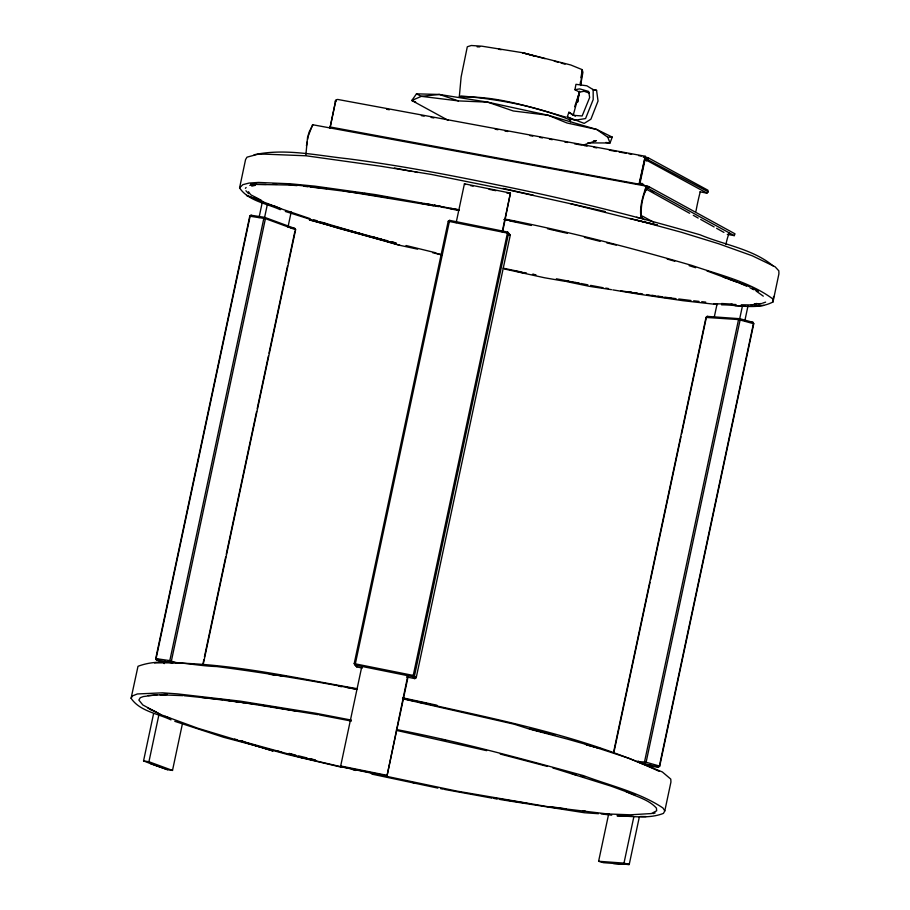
<?xml version="1.0" encoding="UTF-8"?>
<svg xmlns="http://www.w3.org/2000/svg" width="910" height="910" viewBox="0 0 910 910"><rect width="100%" height="100%" fill="white"/><g stroke="black" fill="none" stroke-linecap="round" stroke-linejoin="round"><path stroke-width="1.36" d="M305.874 154.814L307.569 137.205L309.354 131.541L313.006 124.59M329.943 128.344L335.551 101.044L336.017 99.804L337.724 99.452L645.213 156.27L646.316 158.784L648.159 159.91L708.219 191.828L706.933 193.125L699.949 191.839M580.716 85.529L582.173 69.638L570.786 64.985L522.317 52.666L481.959 46.205L471.289 45.5L467.296 46.774L461.131 76.929L459.266 97.245C495.336 95.095 531.167 107.46 565.588 117.083M362.328 668.031L356.8 666.916L354.206 663.629L448.232 221.255L449.608 220.356L507.632 232.061L509.35 233.927L509.236 235.178L510.248 235.28L416.223 677.654L414.823 678.621L406.531 676.949M773.591 296.489L772.988 301.961C757.416 310.173 738.431 304.759 721.584 304.839M578.953 92.661L577.634 102.136L579.545 91.273M580.091 84.528L580.466 81.82M581.035 77.76L582.173 69.638L582.912 72.265L580.751 84.482M312.46 124.693L648.83 186.607L648.671 187.676L647.647 186.118C642.847 195.388 640.458 206.115 641.448 216.58L642.335 216.068L653.573 222.165M306.431 145.827L307.159 141.949M307.637 139.367L308.126 136.784M589.225 93.047L584.095 91.273L579.511 92.126L574.927 89.703L575.962 84.311L586.825 85.79L593.161 89.635L596.562 90.329L598.041 101.033L590.897 119.199L584.197 123.385L567.249 116.912L568.921 112.249L575.37 116.139M647.203 186.63L646.214 186.129L645.019 191.919L647.738 186.971L648.216 188.404L734.268 235.633L734.996 233.825L648.83 186.607M280.303 209.721C266.744 203.521 248.237 200.939 239.58 187.904L245.563 159.58L246.997 157.168L257.61 154.313L264.617 154.143L306.135 155.792L380.88 166.246L431.442 174.458L510.305 190.349L569.387 203.476L644.394 222.211L681.146 232.186L718.638 243.743L752.206 255.767L775.081 266.767L778.835 270.827L778.914 273.853L772.988 301.961L772.817 298.924C749.305 281.599 719.298 274.934 691.941 265.47C630.277 247.588 568.045 231.436 505.027 219.071M203.055 665.176L295.613 229.73L294.863 228.467L264.673 217.353L250.967 215.238L249.749 216.193L155.724 658.578L156.452 659.921L164.323 662.821M182.239 724.587L172.502 770.44L167.463 769.689L150.673 763.695L143.553 760.896L153.585 713.645M164.221 663.629L164.812 660.853M259.031 217.604L262.273 202.316M172.502 770.44L148.933 761.738L158.966 714.498M264.378 218.48L267.324 204.579M287.958 227.17L291.211 211.882M202.668 665.244L203.84 659.693M204.431 656.929L225.657 557.079M226.249 554.304L256.609 411.468M257.2 408.692L268.393 355.992M268.985 353.216L287.56 265.856M288.151 263.081L294.931 231.185M335.813 100.498L329.966 128.003M407.976 677.233L387.012 775.889L341.682 766.766L340.681 765.981L361.941 665.938M456.149 222.711L464.418 183.809L510.43 193.079L502.752 231.242M387.012 775.889L407.908 675.22M502.161 231.993L510.43 193.079M613.488 752.684L706.046 317.237L707.229 316.384L739.739 318.705L753.036 322.356L753.753 323.744L659.727 766.118L658.521 767.05L650.036 766.447M614.091 751.512L650.058 582.332M650.65 579.556L681.01 436.72M681.601 433.945L706.353 317.453L707.229 316.384L709.891 317.112M639.264 817.26L629.219 864.5L623.168 864.147L603.455 862.68L598.609 861.281L608.358 815.428M714.373 316.635L717.034 304.122M598.609 861.281L623.987 863.112L633.735 817.271M739.773 318.454L742.435 305.953M649.899 767.244L650.491 764.457M744.733 321.241L747.986 305.953M633.44 816.338L616.98 815.747C632.2 816.179 648.932 819.102 663.447 813.381L664.801 810.901L670.943 782.02L670.772 779.096L662.321 771.942L628.912 758.269L590.021 745.529L567.453 739.113L529.347 729.058L514.207 724.212L402.823 698.823M640.617 178.326L639.48 183.615L642.756 185.333L641.846 185.321M641.186 175.675L644.883 158.465L645.406 157.896L648.159 159.91M639.81 184.15L645.406 157.896L643.211 157.043M171 719.89C157.703 713.486 139.753 711.267 131.085 698.277L138.001 666.291C162.879 656.895 190.884 665.824 216.716 666.541C263.582 672.558 310.219 680.407 356.64 689.177M700.279 191.794L699.324 195.423A85.392 24.718 -79.6 0 0 695.968 211.234M644.587 219.674L642.085 218.332L642.437 217.001L641.004 217.342C639.298 206.809 643.04 196.082 646.214 186.129M308.479 135.499L312.38 125.284M573.289 114.978L579.511 92.126L574.654 106.72M729.001 233.074L727.329 238.534A53.826 15.584 -79.6 0 0 725.85 244.494M449.608 220.356L355.082 665.051L413.106 676.756L414.823 678.621L415.199 677.563L416.223 677.654L413.242 675.436L354.206 663.629L356.8 666.916L357.175 665.858L355.924 665.494M448.198 120.347L411.798 100.498L416.484 93.844L439.416 94.458L487.68 102.147L548.207 115.263L596.767 129.482L612.248 137.103L610.018 142.984L587.667 142.893M645.213 156.27L639.025 184.173L330.068 126.968M131.085 698.277L132.462 695.911L137.353 693.955L162.662 692.828L177.666 693.92L240.558 701.189L315.668 713.247L351.34 720.094M647.374 159.341L648.409 157.896L707.912 190.213L708.219 191.828M239.58 187.904L242.845 184.662L249.033 183.069L258.451 182.432L290.552 183.809L314.803 186.14L375.523 194.626L459.243 209.857M245.404 188.325L246.109 187.494M459.266 97.245L460.915 95.971C497.975 99.19 535.672 105.878 570.24 119.984L571.844 119.244M582.969 145.213L596.312 140.652L593.491 140.902M762.523 303.178L765.64 302.131M653.073 813.62L655.143 812.926M640.014 183.968L641.971 183.342L645.019 185.845M254.083 154.78C284.784 148.08 316.748 155.451 347.506 158.715C398.159 165.199 448.3 174.743 498.282 185.117C566.259 198.71 633.553 215.59 700.143 234.825C724.292 244.949 752.581 248.885 773.045 265.834M251.763 186.129L255.414 185.321M249.795 185.401L253.481 184.594M157.146 694.739L143.382 696.559L140.276 697.674L138.866 700.086L142.847 704.977L160.763 714.634L197.72 728.205L273.034 751L239.648 740.615L300.653 757.359L342.695 767.119L456.797 791.086L550.231 807.09L607.584 813.961L630.391 814.803L651.378 813.551L656.667 810.776L656.417 808.08C648.398 799.219 635.988 796.682 625.67 791.381M574.927 89.703L579.693 88.884L588.679 91.455L589.657 97.518L582.15 115.979L573.266 115.331L568.921 112.249M249.749 216.193L265.424 218.627L295.613 229.73L294.863 228.467L290.756 227.83M741.24 304.782L751.194 304.952L761.488 303.519L758.815 303.894M751.194 304.952L756.142 304.27M154.507 662.958C222.813 661.297 290.404 677.074 357.402 688.722M754.413 303.815L756.972 303.496M148.205 695.536L167.429 694.387L161.002 694.614M754.458 305.953L763.581 305.464M416.484 93.844L421.33 96.346L458.378 100.896L487.68 102.147L513.24 110.963L548.207 115.263L566.885 122.952L596.767 129.482L607.823 137.262L612.248 137.103M272.784 184.309L275.605 184.275M300.334 185.265L250.796 184.286L256.256 184.264M250.796 184.286L266.209 184.446M477.147 46.831L479.763 46.876M159.989 694.796L182.83 695.649M640.435 816.475L646.032 816.588M734.996 305.692L745.279 305.965M273.91 184.298L276.538 184.389M713.747 303.644L721.687 303.951M605.321 813.745L609.29 813.893M730.912 304.327L736.076 304.554M721.539 303.496L732.311 304.122M613.454 863.556L629.219 864.5L623.987 863.112M288.231 184.457L293.793 184.855M598.484 813.711L584.425 812.732L503.867 800.129M750.215 322.163L753.036 322.356L753.446 323.528L659.409 765.902L658.521 767.05L642.392 763.194M637.455 761.431L646.111 762.239L659.727 766.118M297.65 185.253L308.058 186.311M292.827 185.287L297.035 185.617M303.815 186.004L326.838 188.632M448.232 221.255L507.268 233.051L510.248 235.28L509.35 233.927M184.127 695.718L217.058 699.051M219.822 699.335L222.597 699.631M693.682 300.812L699.039 301.392M701.724 301.688L705.75 302.12M667.803 297.957L671.591 298.378M717.558 304.588L682.796 300.664L639.798 294.305M303.849 186.231L307.773 186.686M310.401 186.982L362.169 193.466L389.435 197.868M601.203 813.949L611.713 815.155M269.542 674.321L285.933 676.221L269.269 674.048M566.236 808.865L549.913 806.613M582.548 810.787L585.289 811.106M605.844 142.46L610.018 142.984L607.823 137.262M670.613 297.979L676.05 298.651M678.758 298.992L690.974 300.493M201.849 697.447L243.584 702.657L317.965 714.657M639.844 293.793L620.734 290.779M527.186 803.337L491.798 797.695M226.613 700.188L256.438 704.442M343.172 190.816L438.916 206.638M352.011 191.623L354.718 192.01M646.714 294.567L649.524 294.976M652.333 295.375L655.143 295.773M657.964 296.182L662.173 296.785M664.994 297.183L669.203 297.786M226.795 700.234L230.992 700.837M233.79 701.246L243.584 702.657M338.588 686.174L341.398 686.595M358.779 192.59L361.532 193M364.284 193.42L367.037 193.83M611.486 289.664L589.43 286.343L566.657 281.599M259.202 704.863L268.882 706.319M602.989 287.696L590.658 285.387M605.73 288.117L608.46 288.538M143.553 760.896L148.933 761.738M628.969 291.757L631.699 292.19M634.429 292.622L637.159 293.054M639.889 293.486L642.619 293.919M650.582 295.272L653.243 295.693M655.905 296.125L658.567 296.546M661.217 296.967L665.21 297.604M321.514 187.995L324.108 188.415M338.622 686.072L341.421 686.527M419.897 702.497L422.513 702.918M425.141 703.339C503.912 720.947 585.562 737.134 659.181 771.339M612.839 289.88L638.433 294.101M381.483 196.48L385.544 197.151M498.578 49.242L501.194 49.686M491.491 798.013L444.728 789.47M494.255 798.491L497.019 798.957M499.772 799.424L502.536 799.901M565.281 281.361L544.589 277.777L504.311 268.962M270.259 706.535L297.138 711.233M424.549 203.476L431.397 204.704M441.555 207.105L444.182 207.571M450.757 208.743L453.396 209.209M386.557 109.246L389.343 109.757M421.364 115.638L424.151 116.15M431.113 117.435L433.899 117.947M495.154 129.209L497.941 129.721M504.902 130.994L507.689 131.506M529.961 135.601L532.748 136.113M539.71 137.399L542.496 137.91M549.458 139.184L552.245 139.696M564.769 142.006L567.556 142.517M574.517 143.791L581.479 145.077M584.265 145.589L587.052 146.1M594.014 147.386L596.789 147.898M609.325 150.195L616.286 151.481M619.073 151.993L626.034 153.267M628.821 153.779L631.597 154.29M638.558 155.576L641.345 156.088M644.132 156.6L648.409 157.896M636.499 217.297L642.085 218.332M727.295 234.348L734.268 235.633M575.393 282.521L577.975 282.999M504.038 219.503L517.676 222.017M319.296 714.896L351.374 721.073M418.338 202.839L433.649 205.706M441.009 206.513L434.138 205.205L458.538 210.551M450.632 208.333L458.879 209.903M556.328 278.801L568.704 281.156M571.446 281.679L579.693 283.249M566.316 280.803L572.811 282.043M394.439 168.02L412.23 171.444M414.971 171.967L417.701 172.49M523.773 272.488L526.481 273.023M533.249 274.331L535.956 274.865M532.441 274.274L535.182 274.809M581.069 283.51L587.917 284.853M396.464 729.536C459.539 741.661 521.555 758.678 583.446 775.616C610.11 785.751 638.979 792.03 662.935 807.966L664.801 810.901M470.538 185.606L473.109 186.118M345.618 687.209L356.72 689.416M402.527 698.55L426.13 703.248M340.681 765.981L386.636 775.263M437.869 788.094L371.815 774.114M440.611 788.64L443.352 789.186M489.045 189.314L495.893 190.702M506.688 192.897L509.373 193.443M396.498 730.4L486.668 750.659M504.254 219.742L506.95 220.311M509.646 220.868L531.36 225.464M503.139 268.166L522.408 272.226M352.887 769.2L358.381 770.372M381.324 239.137L309.354 219.833L399.979 245.359L417.622 249.169M403.141 697.913L436.948 705.239M310.378 759.361L315.747 760.51M592.569 89.464L596.562 90.329M555.566 230.708L567.408 233.301M503.014 188.359L533.442 195.252M570.798 203.726L605.378 211.564M353.034 769.849L355.719 770.452M600.111 241.343L584.379 237.362M606.822 242.913L616.218 245.097M637.193 220.345L657.452 225.077L629.913 218.536M533.328 729.854L555.248 734.973L529.404 728.773M436.083 252.878L405.974 245.507M340.954 767.107L287.901 754.595L262.842 747.679M432.591 252.684L442.135 255.027M514.753 270.816L523.841 273.068M411.513 782.202L415.415 783.157M547.433 766.436L500.272 754.06M295.841 755.152L288.948 753.434L300.653 757.359L315.144 759.975L309.627 758.599M298.594 755.846L306.875 757.916M547.49 228.717L554.247 230.412M441.771 739.489L445.832 740.512M586.859 745.04L600.065 748.441L585.38 744.391M260.203 746.951L223.689 737.305L174.777 721.323M695.627 267.722L689.143 265.652M384.054 239.853L388.161 240.923M390.89 241.639L396.362 243.072M373.544 237.169L377.559 238.227M380.232 238.932L384.236 239.99M390.925 241.742L394.94 242.799M381.927 240.035L337.86 228.103L285.319 211.45M544.999 58.661L522.317 52.666L533.897 55.954M674.742 261.238L667.178 259.054M437.05 253.526L442.203 254.891M356.492 232.63L360.417 233.677M343.115 229.036L347.142 230.128M349.827 230.844L353.842 231.925M234.609 739.102L237.317 739.83M241.366 740.922L244.062 741.65M303.735 757.609L309.025 759.065M402.982 698.118L413.367 700.996M554.338 61.152L558.365 62.289M561.038 63.04L565.064 64.178M635.282 795.078L611.236 786.194L552.814 767.938M399.979 245.359L320.024 221.71M373.418 237.226L390.003 242.128M276.469 750.716L281.577 752.229M322.379 222.609L327.691 224.224M309.991 218.605L280.928 208.731L246.542 195.423L263.286 201.69M313.791 219.788L317.533 220.937M169.761 718.149L165.051 716.318M336.7 227.056L340.511 228.274M706.911 270.93L749.715 286.786M267.29 203.931L274.513 206.365M458.378 100.896L439.416 94.458L421.33 96.346L411.798 100.498L415.654 102.022M580.728 775.752L584.675 777.163M150.673 763.695L167.463 769.689M728.239 278.961L737.828 282.396M253.594 216.193L250.967 215.238L250.136 216.136L156.111 658.51L156.452 659.921L172.786 663.015M176.642 662.935L169.817 660.637L155.724 658.578L158.351 659.545M723.234 277.084L726.988 278.494M570.957 773.147L575.803 774.967M274.729 206.138L280.928 208.731M739.022 282.828L746.405 286.058M155.746 712.041L149.9 709.299M758.314 291.314L751.922 288.129M147.955 708.207L152.812 710.357M567.249 116.912L574.54 120.313L585.551 118.573L593.195 99.577L593.161 89.635M261.306 200.257L250.671 194.729L248.475 191.703M750.079 287.844L753.753 289.71M255.027 197.504L258.156 199.154M706.933 193.125L647.579 160.797L646.703 161.081L645.383 158.693M651.128 190.577L653.596 191.93M154.018 710.892L160.763 714.634M646.714 189.382L689.621 213.281M693.295 215.329L698.197 218.07M700.654 219.435L714.134 226.943M716.591 228.308L723.939 232.414M642.653 763.934L637.99 761.249L640.265 762.694M756.085 291.018L763.297 296.159M753.753 323.744L738.545 319.558L706.353 317.453M335.119 101.09L335.881 101.647M464.418 183.809L465.385 184.582M245.927 190.736L248.555 193.637M570.24 119.984L570.456 121.815M413.242 675.436L413.106 676.756L414.505 675.789L508.531 233.415L507.632 232.061L413.242 675.436M263.854 218.252L169.817 660.637L170.159 662.048L171.387 661.001L265.424 218.627L264.673 217.353L263.854 218.252M738.545 319.558L644.519 761.932L645.213 763.388L646.111 762.239L740.137 319.865L739.739 318.705L738.545 319.558"/></g></svg>
